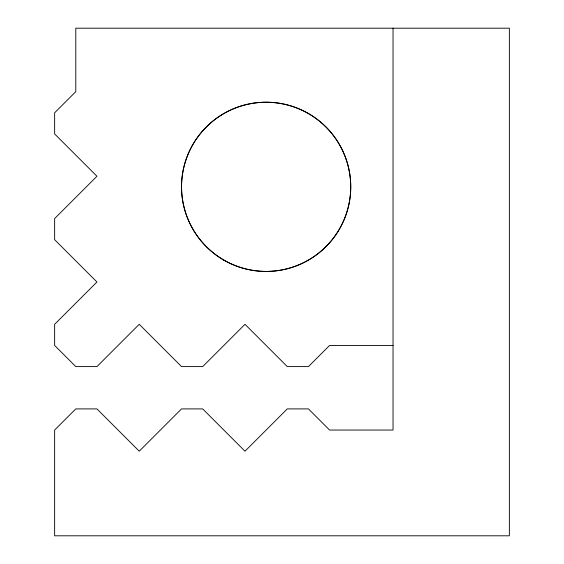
<?xml version="1.0" encoding="UTF-8"?>
<svg xmlns="http://www.w3.org/2000/svg" width="564" height="564" viewBox="0 0 564 564"><rect width="100%" height="100%" fill="white"/><g stroke="black" fill="none" stroke-linecap="round" stroke-linejoin="round"><path stroke-width="0.85" d="M393.037 345.45L329.587 345.45L308.438 366.6L287.287 366.6L244.987 324.3L202.688 366.6L181.537 366.6L139.237 324.3L96.938 366.6L75.787 366.6L54.637 345.45L54.637 324.3L96.938 282L54.637 239.7L54.637 218.55L96.938 176.25L54.637 133.95L54.637 112.8L75.787 91.65L75.787 28.2L509.362 28.2L509.362 535.8L54.637 535.8L54.637 430.05L75.787 408.9L96.938 408.9L139.237 451.2L181.537 408.9L202.688 408.9L244.987 451.2L287.287 408.9L308.438 408.9L329.587 430.05L393.037 430.05L393.037 28.2M223.837 260.089A84.6 84.6 0 0 0 350.737 186.825A84.6 84.6 0 0 0 223.837 113.561A84.6 84.6 0 0 0 223.837 260.089A84.6 84.6 0 0 0 350.737 186.825A84.6 84.6 0 0 0 223.837 113.561A84.6 84.6 0 0 0 223.837 260.089"/></g></svg>
